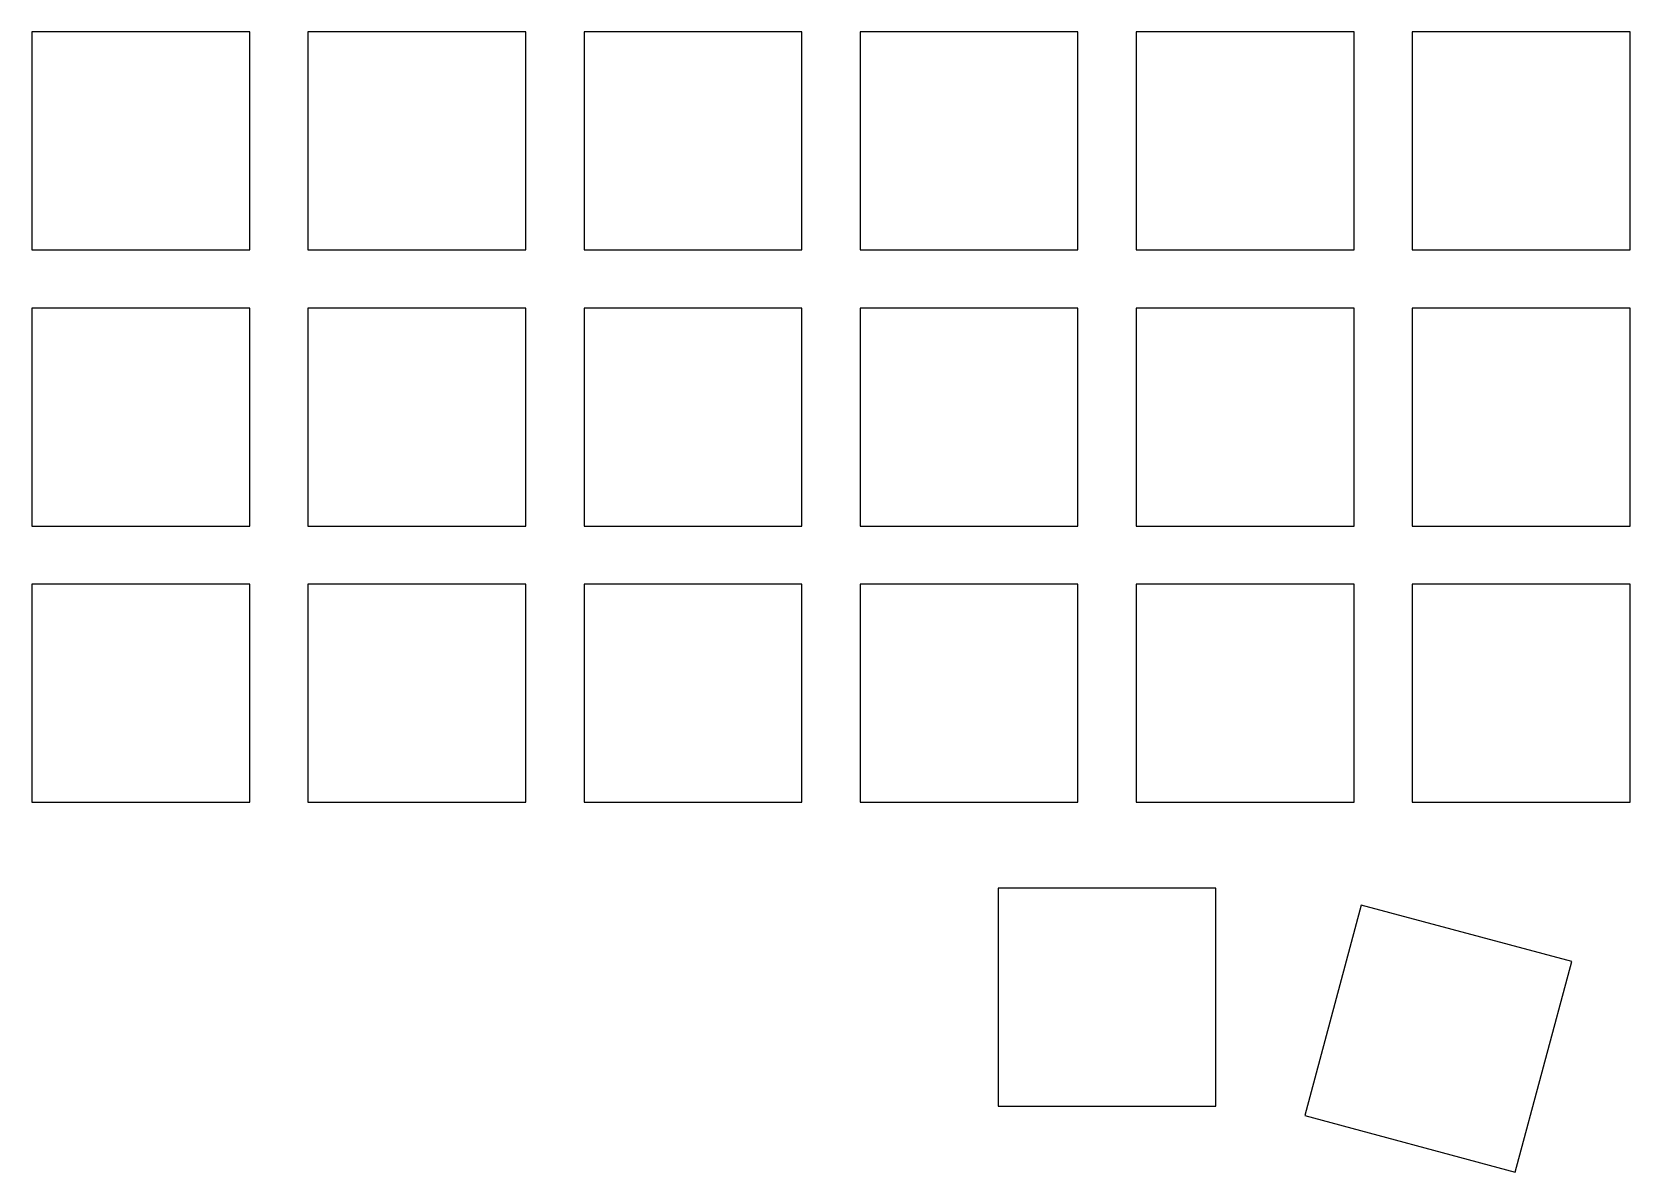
# Model space of a CAD drawing. Header units: metres. Extents: x -122 to -12, y -33 to 46.
import ezdxf

# ---------------------------------------------------------------- set-up
doc = ezdxf.new("R2010")
doc.units = ezdxf.units.M

msp = doc.modelspace()

# ---------------------------------------------------------------- linework, layer by layer
for p, q in [((-106.5, 45.5), (-121.5, 45.5)), ((-121.5, 45.5), (-121.5, 30.5)), ((-106.5, 30.5), (-106.5, 45.5)), ((-87.5, 45.5), (-102.5, 45.5)), ((-102.5, 45.5), (-102.5, 30.5)), ((-87.5, 30.5), (-87.5, 45.5)), ((-68.5, 45.5), (-83.5, 45.5)), ((-83.5, 45.5), (-83.5, 30.5)), ((-68.5, 30.5), (-68.5, 45.5)), ((-49.5, 45.5), (-64.5, 45.5)), ((-64.5, 45.5), (-64.5, 30.5)), ((-49.5, 30.5), (-49.5, 45.5)), ((-30.5, 45.5), (-45.5, 45.5)), ((-45.5, 45.5), (-45.5, 30.5)), ((-30.5, 30.5), (-30.5, 45.5)), ((-11.5, 45.5), (-26.5, 45.5)), ((-26.5, 45.5), (-26.5, 30.5)), ((-11.5, 30.5), (-11.5, 45.5)), ((-121.5, 30.5), (-106.5, 30.5)), ((-102.5, 30.5), (-87.5, 30.5)), ((-83.5, 30.5), (-68.5, 30.5)), ((-64.5, 30.5), (-49.5, 30.5)), ((-45.5, 30.5), (-30.5, 30.5)), ((-26.5, 30.5), (-11.5, 30.5)), ((-106.5, 26.5), (-121.5, 26.5)), ((-121.5, 26.5), (-121.5, 11.5)), ((-106.5, 11.5), (-106.5, 26.5)), ((-87.5, 26.5), (-102.5, 26.5)), ((-102.5, 26.5), (-102.5, 11.5)), ((-87.5, 11.5), (-87.5, 26.5)), ((-68.5, 26.5), (-83.5, 26.5)), ((-83.5, 26.5), (-83.5, 11.5)), ((-68.5, 11.5), (-68.5, 26.5)), ((-49.5, 26.5), (-64.5, 26.5)), ((-64.5, 26.5), (-64.5, 11.5)), ((-49.5, 11.5), (-49.5, 26.5)), ((-30.5, 26.5), (-45.5, 26.5)), ((-45.5, 26.5), (-45.5, 11.5)), ((-30.5, 11.5), (-30.5, 26.5)), ((-11.5, 26.5), (-26.5, 26.5)), ((-26.5, 26.5), (-26.5, 11.5)), ((-11.5, 11.5), (-11.5, 26.5)), ((-121.5, 11.5), (-106.5, 11.5)), ((-102.5, 11.5), (-87.5, 11.5)), ((-83.5, 11.5), (-68.5, 11.5)), ((-64.5, 11.5), (-49.5, 11.5)), ((-45.5, 11.5), (-30.5, 11.5)), ((-26.5, 11.5), (-11.5, 11.5)), ((-106.5, 7.5), (-121.5, 7.5)), ((-121.5, 7.5), (-121.5, -7.5)), ((-106.5, -7.5), (-106.5, 7.5)), ((-87.5, 7.5), (-102.5, 7.5)), ((-102.5, 7.5), (-102.5, -7.5)), ((-87.5, -7.5), (-87.5, 7.5)), ((-68.5, 7.5), (-83.5, 7.5)), ((-83.5, 7.5), (-83.5, -7.5)), ((-68.5, -7.5), (-68.5, 7.5)), ((-49.5, 7.5), (-64.5, 7.5)), ((-64.5, 7.5), (-64.5, -7.5)), ((-49.5, -7.5), (-49.5, 7.5)), ((-30.5, 7.5), (-45.5, 7.5)), ((-45.5, 7.5), (-45.5, -7.5)), ((-30.5, -7.5), (-30.5, 7.5)), ((-11.5, 7.5), (-26.5, 7.5)), ((-26.5, 7.5), (-26.5, -7.5)), ((-11.5, -7.5), (-11.5, 7.5)), ((-121.5, -7.5), (-106.5, -7.5)), ((-102.5, -7.5), (-87.5, -7.5)), ((-83.5, -7.5), (-68.5, -7.5)), ((-64.5, -7.5), (-49.5, -7.5)), ((-45.5, -7.5), (-30.5, -7.5)), ((-26.5, -7.5), (-11.5, -7.5)), ((-40, -13.4), (-55, -13.4)), ((-55, -13.4), (-55, -28.4)), ((-40, -28.4), (-40, -13.4)), ((-30.0033, -14.5644), (-33.8856, -29.0533)), ((-15.5144, -18.4467), (-30.0033, -14.5644)), ((-19.3967, -32.9356), (-15.5144, -18.4467)), ((-55, -28.4), (-40, -28.4)), ((-33.8856, -29.0533), (-19.3967, -32.9356))]:
    msp.add_line(p, q)

doc.saveas('drawing.dxf')
